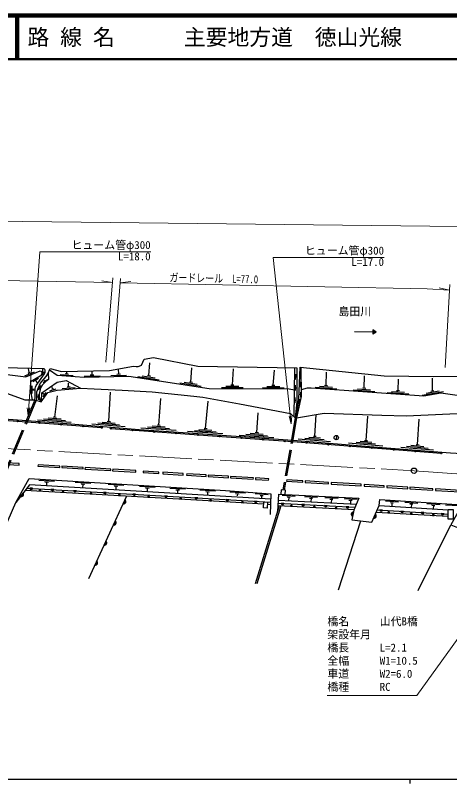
# Model space of a CAD drawing. Units: millimetres at full size, sheet at 1:1000; details may follow other scales. Extents: x 40000 to 680000, y 20000 to 380000.
# Drawn here: x 177596 to 277160, y 204000 to 380000 of the extents above; entities that cross this region are included whole.
import ezdxf
from ezdxf.enums import TextEntityAlignment as Align

# ---------------------------------------------------------------- set-up
doc = ezdxf.new("R2010")
doc.units = ezdxf.units.MM
doc.header["$LTSCALE"] = 1000
doc.linetypes.add('CHAIN', pattern=[18.5, 12, -1.5, 3.5, -1.5])
doc.linetypes.add('DASHED', pattern=[7.5, 6, -1.5])
for name, color, linetype, lineweight in [('M-BGD', 7, 'Continuous', 25), ('M-BMK', 2, 'CHAIN', 13), ('M-BMK-SRVR', 3, 'Continuous', 25), ('M-STR-HTXT', 7, 'Continuous', 13), ('M-TTL', 2, 'Continuous', 140), ('M-TTL-BAND', 7, 'Continuous', 25), ('M-TTL-LINE', 7, 'Continuous', 50)]:
    doc.layers.add(name, color=color, linetype=linetype, lineweight=lineweight)
doc.layers.add('M-BMK-HTXT', color=7, linetype='Continuous')
doc.layers.add('M-TTL-TXT', color=7, linetype='Continuous')
doc.styles.add('ＭＳ ゴシック', font='')
doc.styles.get('ＭＳ ゴシック').set_extended_font_data('MS Gothic')

# ---------------------------------------------------------------- blocks, each defined once
blk = doc.blocks.new('open_arrow')
at = {"color": 0, "linetype": 'Continuous', "lineweight": -2}
blk.add_lwpolyline([(7.5, 1.25), (0, 0), (7.5, -1.25)], dxfattribs=at)

msp = doc.modelspace()

# ---------------------------------------------------------------- hatches: boundary and pattern name
at = {"layer": 'M-BGD'}
for points in [[(259523, 306938), (260328, 307429), (259534, 307938)], [(177969, 287058, -0.41421), (178130, 287196, -0.41421), (178268, 287035, -1)], [(182955, 286688, -0.41421), (183116, 286826, -0.41421), (183254, 286666, -1)], [(187942, 286318, -0.41421), (188102, 286457, -0.41421), (188241, 286296, -1)], [(192926, 285918, -0.41421), (193087, 286056, -0.41421), (193225, 285894, -1)], [(197213, 285570, -0.41421), (197373, 285709, -0.41421), (197512, 285549, -1)], [(199336, 285400, -0.41421), (199498, 285537, -0.41421), (199635, 285376, -1)], [(204320, 284997, -0.41421), (204482, 285134, -0.41421), (204619, 284973, -1)], [(209307, 284634, -0.41421), (209467, 284773, -0.41421), (209606, 284613, -1)], [(214295, 284290, -0.41421), (214455, 284430, -0.41421), (214594, 284270, -1)], [(219283, 283947, -0.41421), (219443, 284086, -0.41421), (219582, 283926, -1)], [(224271, 283597, -0.41421), (224431, 283735, -0.41421), (224570, 283575, -1)], [(229257, 283231, -0.41421), (229418, 283369, -0.41421), (229557, 283209, -1)], [(234244, 282865, -0.41421), (234405, 283003, -0.41421), (234543, 282843, -1)], [(239231, 282499, -0.41421), (239391, 282637, -0.41421), (239530, 282477, -1)], [(244216, 282121, -0.41421), (244378, 282258, -0.41421), (244515, 282097, -1)], [(249201, 281725, -0.41421), (249362, 281862, -0.41421), (249500, 281701, -1)], [(254185, 281328, -0.41421), (254346, 281466, -0.41421), (254484, 281305, -1)], [(259169, 280933, -0.41421), (259330, 281071, -0.41421), (259468, 280910, -1)], [(264154, 280544, -0.41421), (264315, 280681, -0.41421), (264453, 280520, -1)], [(269139, 280154, -0.41421), (269300, 280292, -0.41421), (269438, 280131, -1)], [(275059, 279692, -0.41421), (275220, 279830, -0.41421), (275358, 279669, -1)], [(180925, 271686), (181550, 271650, -0.84072)], [(183024, 271064, -0.4608), (183238, 271287, -0.4608), (183425, 271041)], [(185768, 271407), (186393, 271371, -0.84072)], [(190952, 271108), (191577, 271072, -0.84072)], [(179372, 270608, -0.82183), (178765, 269826)], [(188329, 270758, -0.4608), (188543, 270981, -0.4608), (188730, 270735)], [(194729, 270390, -0.4608), (194944, 270613, -0.4608), (195131, 270367)], [(197814, 270713), (198439, 270677, -0.84072)], [(201210, 270017, -0.4608), (201424, 270240, -0.4608), (201611, 269993)], [(204500, 270328), (205125, 270292, -0.84072)], [(207931, 269629, -0.4608), (208145, 269852, -0.4608), (208332, 269606)], [(211846, 269905), (212470, 269869, -0.84072)], [(215287, 269206, -0.4608), (215501, 269429, -0.4608), (215688, 269183)], [(218779, 269506), (219404, 269469, -0.84072)], [(202748, 269016, -0.82183), (202332, 268117)], [(222148, 268806, -0.4608), (222362, 269029, -0.4608), (222549, 268782)], [(225903, 269081), (226527, 269044, -0.84072)], [(229422, 268369, -0.4608), (229637, 268591, -0.4608), (229823, 268344)], [(232400, 268690), (233025, 268653, -0.84072)], [(238514, 268189), (239139, 268157, -0.84072)], [(240691, 267577, -0.4608), (240903, 267802, -0.4608), (241092, 267557)], [(243267, 267947), (243892, 267915, -0.84072)], [(245921, 267312, -0.4608), (246134, 267536, -0.4608), (246322, 267291)], [(248457, 267683), (249082, 267651, -0.84072)], [(250930, 267057, -0.4608), (251142, 267281, -0.4608), (251331, 267036)], [(253451, 267429), (254076, 267398, -0.84072)], [(254899, 265244, -0.82183), (255124, 266209)], [(261167, 266706), (261792, 266668, -0.84072)], [(262967, 266053, -0.4608), (263181, 266276, -0.4608), (263368, 266029)], [(265971, 266417), (266596, 266379, -0.84072)], [(268194, 265748, -0.4608), (268408, 265971, -0.4608), (268595, 265725)], [(270637, 266136), (271262, 266098, -0.84072)], [(275245, 265859), (275870, 265821, -0.84072)], [(200498, 264157, -0.82183), (200082, 263258)], [(260119, 265745, -0.82183), (259729, 264834)], [(273213, 265456, -0.4608), (273427, 265679, -0.4608), (273614, 265433)], [(198362, 259544, -0.82183), (197945, 258645)], [(196249, 254982, -0.82183), (195833, 254083)]]:
    msp.add_hatch(color=256, dxfattribs=at).paths.add_polyline_path(points)

# ---------------------------------------------------------------- linework, layer by layer
for p, q in [((259528, 307438), (255329, 307488)), ((259534, 307938), (259523, 306938)), ((260328, 307429), (259523, 306938)), ((260328, 307429), (259534, 307938)), ((208217, 297496), (208430, 300364)), ((217842, 296009), (218071, 299221)), ((241506, 288046), (241694, 299255)), ((179756, 297439), (181983, 298333)), ((180498, 298060), (181018, 298269)), ((180758, 298164), (180598, 299104)), ((183792, 299014), (183908, 297519)), ((183850, 298267), (184209, 298294)), ((187864, 297761), (190854, 297521)), ((189034, 297968), (189732, 297912)), ((189383, 297940), (189412, 298302)), ((194779, 297653), (195619, 297676)), ((195199, 297664), (195181, 298336)), ((199512, 297483), (203111, 297582)), ((200883, 297821), (201723, 297844)), ((201303, 297832), (201270, 299028)), ((207871, 297550), (208563, 297443)), ((227344, 295333), (227644, 299011)), ((236737, 295303), (236990, 298732)), ((241789, 297787), (241769, 296587)), ((248837, 295240), (248935, 298262)), ((182887, 296780), (181594, 296020)), ((182240, 296400), (182545, 295883)), ((183980, 295859), (184957, 296556)), ((184469, 296207), (184295, 296451)), ((189802, 294963), (189745, 295711)), ((193408, 297315), (197007, 297414)), ((205655, 297285), (210596, 296521)), ((206689, 297429), (209654, 296971)), ((215279, 295798), (220221, 295034)), ((216313, 295941), (219278, 295483)), ((217496, 296062), (218188, 295955)), ((241779, 297187), (242019, 297183)), ((242995, 294841), (242980, 296040)), ((257559, 294615), (257661, 297403)), ((265352, 294056), (265403, 296653)), ((273215, 293994), (273193, 296914)), ((181357, 295146), (181347, 293346)), ((181653, 294455), (181651, 294035)), ((181652, 294245), (182141, 294242)), ((182906, 294207), (183544, 295224)), ((183225, 294715), (182971, 294875)), ((185502, 294017), (186948, 294413)), ((186146, 294504), (185976, 295126)), ((185977, 294458), (186315, 294550)), ((188329, 294550), (191320, 294778)), ((189453, 294936), (190151, 294990)), ((224842, 294741), (229842, 294725)), ((225843, 295038), (228843, 295028)), ((226994, 295334), (227694, 295332)), ((234235, 294711), (239235, 294695)), ((235236, 295008), (238236, 294998)), ((236387, 295304), (237087, 295302)), ((241746, 295252), (241726, 294052)), ((241736, 294652), (241976, 294648)), ((242987, 295441), (242748, 295438)), ((246300, 294820), (251287, 294463)), ((247319, 295048), (250311, 294834)), ((248488, 295265), (249186, 295215)), ((255023, 294195), (260010, 293838)), ((256042, 294423), (259034, 294208)), ((257210, 294640), (257908, 294590)), ((265003, 294081), (265701, 294031)), ((271790, 293439), (274745, 293959)), ((272871, 293934), (273560, 294055)), ((182918, 292534), (182618, 292516)), ((182953, 291935), (182882, 293133)), ((184298, 293086), (183815, 293442)), ((183942, 292603), (184654, 293569)), ((186623, 287986), (187232, 292823)), ((199027, 287017), (199438, 293656)), ((210458, 286140), (210915, 292191)), ((241699, 292432), (241679, 291233)), ((243015, 293108), (242775, 293105)), ((243022, 292508), (243008, 293708)), ((262816, 293636), (267803, 293279)), ((263834, 293864), (266827, 293650)), ((270857, 292971), (275782, 293837)), ((221197, 285358), (221781, 291590)), ((241689, 291832), (241929, 291828)), ((242755, 291486), (242558, 291528)), ((242630, 290899), (242879, 292073)), ((232960, 284464), (233286, 288983)), ((182689, 287375), (190425, 286802)), ((184086, 287572), (189072, 287203)), ((185105, 287798), (188097, 287576)), ((186274, 288012), (186973, 287960)), ((198679, 287046), (199376, 286987)), ((246228, 283595), (246555, 288561)), ((257988, 282612), (258402, 288148)), ((269798, 281681), (270154, 287462)), ((195150, 286441), (202754, 285799)), ((196486, 286630), (201468, 286209)), ((197508, 286844), (200497, 286592)), ((206326, 285524), (214465, 284960)), ((207922, 285714), (212910, 285368)), ((208941, 285944), (211934, 285737)), ((210109, 286164), (210807, 286115)), ((219680, 285164), (222673, 284954)), ((220848, 285382), (221546, 285333)), ((217074, 284745), (225195, 284176)), ((218661, 284934), (223649, 284585)), ((228930, 283844), (236864, 283287)), ((230424, 284040), (235412, 283690)), ((231443, 284269), (234435, 284059)), ((232611, 284488), (233309, 284439)), ((244859, 283403), (247551, 283190)), ((245914, 283620), (246542, 283571)), ((251208, 283764), (251110, 282769)), ((242453, 282991), (249861, 282405)), ((243938, 283175), (248424, 282820)), ((253998, 282045), (261827, 281385)), ((255696, 282203), (260180, 281825)), ((256618, 282427), (259308, 282200)), ((257674, 282639), (258302, 282586)), ((269449, 281710), (270147, 281652)), ((265949, 281101), (273496, 280467)), ((267256, 281292), (272239, 280874)), ((268278, 281508), (271267, 281256)), ((186564, 273234), (182971, 273450)), ((185169, 273017), (184330, 273068)), ((184750, 273043), (184701, 272234)), ((194882, 272733), (191289, 272950)), ((181550, 271650), (180925, 271686)), ((183024, 271064), (183425, 271041)), ((186393, 271371), (185768, 271407)), ((191577, 271072), (190952, 271108)), ((193487, 272517), (192648, 272567)), ((193068, 272542), (193019, 271738)), ((202458, 272278), (198865, 272494)), ((201063, 272061), (200224, 272112)), ((200644, 272086), (200595, 271286)), ((209643, 271845), (206049, 272062)), ((208247, 271629), (207409, 271679)), ((207828, 271654), (207783, 270905)), ((216595, 271427), (213002, 271643)), ((215200, 271210), (214361, 271261)), ((214780, 271236), (214733, 270443)), ((223498, 271012), (219904, 271228)), ((179372, 270608), (178765, 269826)), ((188329, 270758), (188730, 270735)), ((194411, 251014), (203160, 269904)), ((194729, 270390), (195131, 270367)), ((198439, 270677), (197814, 270713)), ((201210, 270017), (201611, 269993)), ((205125, 270292), (204500, 270328)), ((207931, 269629), (208332, 269606)), ((212470, 269869), (211846, 269905)), ((219404, 269469), (218779, 269506)), ((222102, 270795), (221264, 270846)), ((221683, 270820), (221638, 270072)), ((230336, 270525), (226747, 270800)), ((228937, 270331), (228100, 270395)), ((228519, 270363), (228483, 269898)), ((235573, 270124), (232582, 270353)), ((234404, 269913), (233706, 269966)), ((234055, 269940), (234005, 269293)), ((241774, 269816), (238778, 269972)), ((240610, 269576), (239911, 269612)), ((240261, 269594), (240183, 268803)), ((246902, 269549), (243906, 269705)), ((245737, 269309), (245038, 269345)), ((245388, 269327), (245347, 268542)), ((251570, 269306), (248574, 269462)), ((202748, 269016), (202332, 268117)), ((215287, 269206), (215688, 269183)), ((222148, 268806), (222549, 268782)), ((226527, 269044), (225903, 269081)), ((229422, 268369), (229823, 268344)), ((233025, 268653), (232400, 268690)), ((232648, 249873), (238166, 267706)), ((233028, 249854), (238545, 267687)), ((235379, 268010), (236088, 267967)), ((237820, 267723), (255299, 266835)), ((237850, 268223), (255495, 267325)), ((237890, 268921), (255770, 268012)), ((239139, 268157), (238514, 268189)), ((240691, 267577), (241092, 267557)), ((243892, 267915), (243267, 267947)), ((249082, 267651), (248457, 267683)), ((250406, 269066), (249707, 269102)), ((250056, 269084), (250016, 268305)), ((255945, 269078), (252949, 269234)), ((254781, 268838), (254082, 268874)), ((254431, 268856), (254393, 268107)), ((260975, 267743), (276832, 266727)), ((265450, 268489), (262456, 268675)), ((264284, 268261), (263585, 268304)), ((263934, 268283), (263889, 267556)), ((269893, 268213), (266899, 268399)), ((268727, 267985), (268028, 268028)), ((268378, 268007), (268332, 267271)), ((274958, 267899), (271964, 268085)), ((273792, 267671), (273093, 267714)), ((273442, 267692), (273396, 266947)), ((279230, 267634), (276236, 267820)), ((245921, 267312), (246322, 267291)), ((250930, 267057), (251331, 267036)), ((254076, 267398), (253451, 267429)), ((254899, 265244), (255124, 266209)), ((260317, 266207), (276832, 265246)), ((260547, 266743), (276832, 265763)), ((261792, 266668), (261167, 266706)), ((262967, 266053), (263368, 266029)), ((266596, 266379), (265971, 266417)), ((271262, 266098), (270637, 266136)), ((275870, 265821), (275245, 265859)), ((200498, 264157), (200082, 263258)), ((251694, 248375), (256831, 264180)), ((260119, 265745), (259729, 264834)), ((268194, 265748), (268595, 265725)), ((273213, 265456), (273614, 265433)), ((269981, 248277), (277469, 263309)), ((198362, 259544), (197945, 258645)), ((196249, 254982), (195833, 254083))]:
    msp.add_line(p, q, dxfattribs=at)
at = {"layer": 'M-BGD', "linetype": 'DASHED'}
for p, q in [((182074, 291933), (175005, 274986)), ((182360, 291838), (175324, 274972)), ((241747, 287829), (238932, 271278)), ((242050, 287822), (239233, 271262))]:
    msp.add_line(p, q, dxfattribs=at)
at = {"layer": 'M-BGD'}
for points in [[(182529, 291782), (182504, 292811), (182557, 293773), (182880, 294745), (183302, 295666), (184689, 297262), (185024, 297860), (185557, 299071), (188205, 298423), (199163, 298627), (204664, 299672), (205284, 299570), (205739, 299541), (206014, 299611), (206501, 299837), (207150, 301219), (209294, 301636), (219445, 299628), (242139, 299248), (242139, 291446), (241747, 287829)], [(101080, 297933), (102979, 297921), (106397, 297695), (110992, 297220), (116886, 296547), (119426, 296320), (120134, 296361), (123896, 296822), (148431, 299511), (149441, 299633), (150506, 299675), (152621, 299599), (161077, 299003), (170641, 298346), (179967, 297200), (183285, 298533), (183586, 298380), (183699, 298210), (183600, 297707), (183450, 297467), (183298, 297370), (181062, 296055), (181050, 293925), (181470, 291940)], [(182060, 291937), (182138, 292429), (182141, 294517), (182207, 294811), (182385, 295183), (182740, 295766), (184316, 297888), (184418, 298176), (184444, 298451), (184444, 298752), (184341, 298878), (184183, 299007), (184063, 299038), (172083, 299337)], [(242050, 287822), (242617, 292009), (242861, 299374), (262153, 297409), (273462, 297246), (284915, 297381), (290800, 295486), (297491, 295690), (302309, 294360), (307998, 294423), (308588, 294420), (308833, 294321), (308980, 294125), (309029, 293863), (309029, 293447), (308986, 293010), (308867, 292821)], [(243062, 299354), (243139, 292720), (242050, 287822)], [(185113, 298062), (185186, 296546), (184612, 296136), (184133, 295699), (183742, 295256), (183352, 294636), (183027, 293227), (183067, 292543), (183368, 291506)], [(241608, 294125), (240334, 294392), (222036, 294450), (203622, 297296), (193406, 297014), (187201, 297513), (185411, 298740)], [(139185, 292867), (145316, 295819), (150822, 296859), (169557, 295082), (174084, 293974), (179769, 291949), (182060, 291937), (183479, 291469), (185034, 293578), (187158, 294159), (192537, 294570), (195693, 294437), (202112, 294126), (208953, 293753), (218500, 292751), (220597, 292532), (229004, 290999), (240658, 288809), (241747, 287829)], [(183591, 291620), (183648, 293515), (187190, 295967), (189231, 296370), (192537, 294570)], [(242050, 287822), (248420, 288869), (261642, 288402), (267226, 288254), (272222, 288501), (282208, 288943), (293516, 288774), (294958, 289555), (296244, 290597), (299128, 293463), (297652, 294088), (289972, 292976), (287568, 292816), (279415, 292816), (275159, 293423), (271233, 292732), (245377, 294586), (244466, 294586), (243122, 294208)], [(70232, 292926), (105486, 291766), (128449, 290928), (141761, 289874), (173908, 287660), (188467, 286580), (205977, 285164), (222818, 284004), (242240, 282579), (258755, 281266), (277338, 279815), (286433, 279215), (294200, 278755), (301541, 279442)], [(168144, 287756), (173887, 287360), (188444, 286281), (197363, 285560)], [(199486, 285388), (205954, 284865), (222796, 283705), (242217, 282280), (258731, 280967), (275208, 279680)], [(170853, 252766), (177686, 268437), (180788, 273882), (225756, 271176), (236194, 270378), (235987, 265682)], [(236141, 269166), (180815, 272466), (177686, 268437)], [(179868, 271246), (220505, 268905), (234512, 268062)], [(180240, 271725), (220534, 269404), (236110, 268467)], [(237738, 266325), (237972, 270314), (256309, 269359), (255231, 266665), (254710, 264436), (259320, 263879), (260975, 267743), (261120, 269058), (280038, 267884), (277469, 263309), (279693, 262401), (281972, 265634), (286967, 265425), (298634, 265036)]]:
    msp.add_lwpolyline(points, dxfattribs=at)
for points in [[(172144, 277301), (178461, 276983), (178479, 277333), (172162, 277650)], [(182778, 276721), (187797, 276416), (187818, 276765), (182799, 277070)], [(188256, 276388), (193107, 276093), (193128, 276443), (188277, 276738)], [(193563, 276066), (199458, 275708), (199479, 276057), (193584, 276415)], [(199890, 275681), (205192, 275359), (205213, 275709), (199912, 276031)], [(206862, 275258), (210488, 275038), (210509, 275387), (206883, 275607)], [(211387, 274983), (216042, 274700), (216063, 275050), (211409, 275332)], [(216862, 274651), (221339, 274379), (221360, 274728), (216883, 275000)], [(221766, 274353), (226424, 274070), (226445, 274419), (221787, 274702)], [(226901, 274041), (232148, 273722), (232169, 274071), (226922, 274390)], [(232628, 273693), (235649, 273509), (235670, 273859), (232650, 274042)], [(239787, 273258), (243488, 273033), (243509, 273383), (239808, 273607)], [(244026, 273001), (249387, 272675), (249408, 273024), (244048, 273350)], [(250007, 272637), (256892, 272219), (256913, 272568), (250028, 272987)], [(238486, 270287), (239445, 270237), (239498, 271249), (238538, 271299)], [(257539, 272180), (262124, 271901), (262145, 272251), (257560, 272529)], [(262761, 271863), (267578, 271570), (267599, 271919), (262782, 272212)], [(268018, 271543), (273311, 271222), (273332, 271571), (268039, 271893)], [(273922, 271185), (279606, 270839), (279627, 271189), (273944, 271534)], [(234542, 268561), (235409, 268509), (235325, 267123), (234459, 267175)], [(276832, 266826), (277964, 266826), (277964, 264551), (276832, 264551)]]:
    msp.add_lwpolyline(points, close=True, dxfattribs=at)
for centre, radius in [((178119, 287047), 150), ((183105, 286677), 150), ((188091, 286307), 150), ((193075, 285906), 150), ((197363, 285560), 150), ((199486, 285388), 150), ((204470, 284985), 150), ((209456, 284624), 150), ((214445, 284280), 150), ((219433, 283936), 150), ((224420, 283586), 150), ((229407, 283220), 150), ((251159, 283266), 500), ((234394, 282854), 150), ((239380, 282488), 150), ((244366, 282109), 150), ((249350, 281713), 150), ((254334, 281317), 150), ((259319, 280921), 150), ((264304, 280532), 150), ((269288, 280143), 150), ((275208, 279680), 150)]:
    msp.add_circle(centre, radius, dxfattribs=at)
for centre, radius, start, end in [((181241, 271722), 318, 186.59493, 346.81266), ((183226, 271084), 203, 347.74211, 185.66549), ((186083, 271443), 318, 186.59493, 346.81266), ((191268, 271145), 318, 186.59493, 346.81266), ((178991, 270277), 505, 243.33125, 40.98944), ((188532, 270778), 203, 347.74211, 185.66549), ((194932, 270410), 203, 347.74211, 185.66549), ((198130, 270749), 318, 186.59493, 346.81266), ((201412, 270037), 203, 347.74211, 185.66549), ((204816, 270364), 318, 186.59493, 346.81266), ((208133, 269649), 203, 347.74211, 185.66549), ((212161, 269941), 318, 186.59493, 346.81266), ((215490, 269226), 203, 347.74211, 185.66549), ((219095, 269542), 318, 186.54908, 346.76681), ((202451, 268608), 505, 256.32207, 53.98026), ((222350, 268826), 203, 347.59429, 185.51768), ((226218, 269117), 318, 186.44712, 346.66485), ((229625, 268388), 203, 347.59429, 185.51768), ((232716, 268726), 318, 186.44712, 346.66485), ((238829, 268227), 318, 186.98033, 347.19806), ((240893, 267599), 203, 348.1275, 186.05088), ((243582, 267986), 318, 186.98033, 347.19806), ((246123, 267333), 203, 348.1275, 186.05088), ((248772, 267722), 318, 186.98033, 347.19806), ((251132, 267078), 203, 348.1275, 186.05088), ((253766, 267468), 318, 186.98033, 347.19806), ((255107, 265704), 505, 88.02962, 245.68781), ((261483, 266741), 318, 186.44849, 346.66622), ((263170, 266073), 203, 347.70704, 185.63043), ((266287, 266452), 318, 186.44849, 346.66622), ((268396, 265768), 203, 347.70704, 185.63043), ((270953, 266171), 318, 186.44849, 346.66622), ((275561, 265894), 318, 186.44849, 346.66622), ((200201, 263749), 505, 256.32207, 53.98026), ((259834, 265328), 505, 257.99367, 55.65186), ((273415, 265476), 203, 347.70704, 185.63043), ((198065, 259135), 505, 256.32207, 53.98026), ((195952, 254574), 505, 256.32207, 53.98026)]:
    msp.add_arc(centre, radius, start, end, dxfattribs=at)
at = {"layer": 'M-BMK'}
msp.add_lwpolyline([(69888, 286651), (169113, 281081), (268991, 275684), (281721, 274745), (306655, 273976), (324683, 274392), (341076, 275315), (367523, 277657), (438343, 284055), (450372, 285157), (467305, 285974), (487005, 286184), (567265, 283491)], dxfattribs=at)
at = {"layer": 'M-BMK-SRVR'}
msp.add_circle((268991, 275684), 600, dxfattribs=at)
at = {"layer": 'M-STR-HTXT'}
for p, q in [((199834, 318783), (197410, 319173)), ((199920, 319846), (198362, 300590)), ((201714, 319701), (200156, 300445)), ((201637, 318748), (204074, 319041)), ((277153, 317073), (274744, 317545)), ((277225, 318345), (276149, 299294))]:
    msp.add_line(p, q, dxfattribs=at)
for points in [[(72485, 334025), (172591, 332824), (272628, 331737), (286378, 331663), (307247, 331542), (326413, 332101), (340076, 332106), (363617, 332267), (433581, 332921), (449124, 332913), (466403, 332845), (488157, 332529), (569049, 331981)], [(180505, 288301), (183206, 325822), (208618, 325822)], [(240858, 286405), (236714, 324546), (262126, 324546)], [(150447, 319818), (170087, 319374), (199834, 318783)], [(201637, 318748), (271977, 317351), (277153, 317073)], [(299642, 265844), (269607, 224200), (249104, 224200)]]:
    msp.add_lwpolyline(points, dxfattribs=at)
at = {"layer": 'M-TTL'}
msp.add_line((680000, 380000), (40000, 380000), dxfattribs=at)
at = {"layer": 'M-TTL-BAND'}
for p, q in [((40000, 205000), (579000, 205000)), ((268000, 205000), (268000, 204000))]:
    msp.add_line(p, q, dxfattribs=at)
at = {"layer": 'M-TTL-LINE'}
for p, q in [((177750, 380000), (177750, 370000)), ((178250, 380000), (178250, 370000)), ((40000, 370000), (680000, 370000))]:
    msp.add_line(p, q, dxfattribs=at)

# ---------------------------------------------------------------- block references
at = {"layer": 'M-STR-HTXT', "xscale": 240, "yscale": 240}
for p, rotation in [((180505, 288301), 85.9), ((240858, 286405), 96.2)]:
    msp.add_blockref('open_arrow', p, dxfattribs=dict(at, rotation=rotation))

# ---------------------------------------------------------------- texts
at = {"layer": 'M-BMK-HTXT', "style": 'ＭＳ ゴシック'}
msp.add_text('島田川', height=1833, dxfattribs=at).set_placement((255428, 312181), align=Align.MIDDLE_CENTER)
for s, p in [('橋名', (249125, 239698)), ('山代B橋', (261125, 239698)), ('架設年月', (249125, 236698)), ('橋長', (249125, 233698)), ('L=2.1', (261125, 233698)), ('全幅', (249125, 230698)), ('W1=10.5', (261125, 230698)), ('車道', (249125, 227698)), ('W2=6.0', (261125, 227698)), ('橋種', (249125, 224698)), ('RC', (261125, 224698))]:
    msp.add_text(s, height=1833, dxfattribs=at).set_placement(p, align=Align.BOTTOM_LEFT)
at = {"layer": 'M-STR-HTXT', "style": 'ＭＳ ゴシック'}
for s, p in [('ヒューム管φ300', (208608, 325922)), ('L=18.0', (208608, 323322)), ('ヒューム管φ300', (262116, 324646)), ('L=17.0', (262116, 322046))]:
    msp.add_text(s, height=1833, dxfattribs=at).set_placement(p, align=Align.BOTTOM_RIGHT)
at = {"layer": 'M-STR-HTXT', "style": 'ＭＳ ゴシック', "width": 0.8}
msp.add_text('ガードレール\u3000L=77.0', height=1833, rotation=358.863, dxfattribs=at).set_placement((223052, 318271), align=Align.BOTTOM_CENTER)
at = {"layer": 'M-TTL-TXT', "style": 'ＭＳ ゴシック'}
for s, p in [('路 線 名', (180380, 375000)), ('主要地方道\u3000徳山光線', (216234, 375000))]:
    msp.add_text(s, height=3666, dxfattribs=at).set_placement(p, align=Align.MIDDLE_LEFT)

doc.saveas('drawing.dxf')
